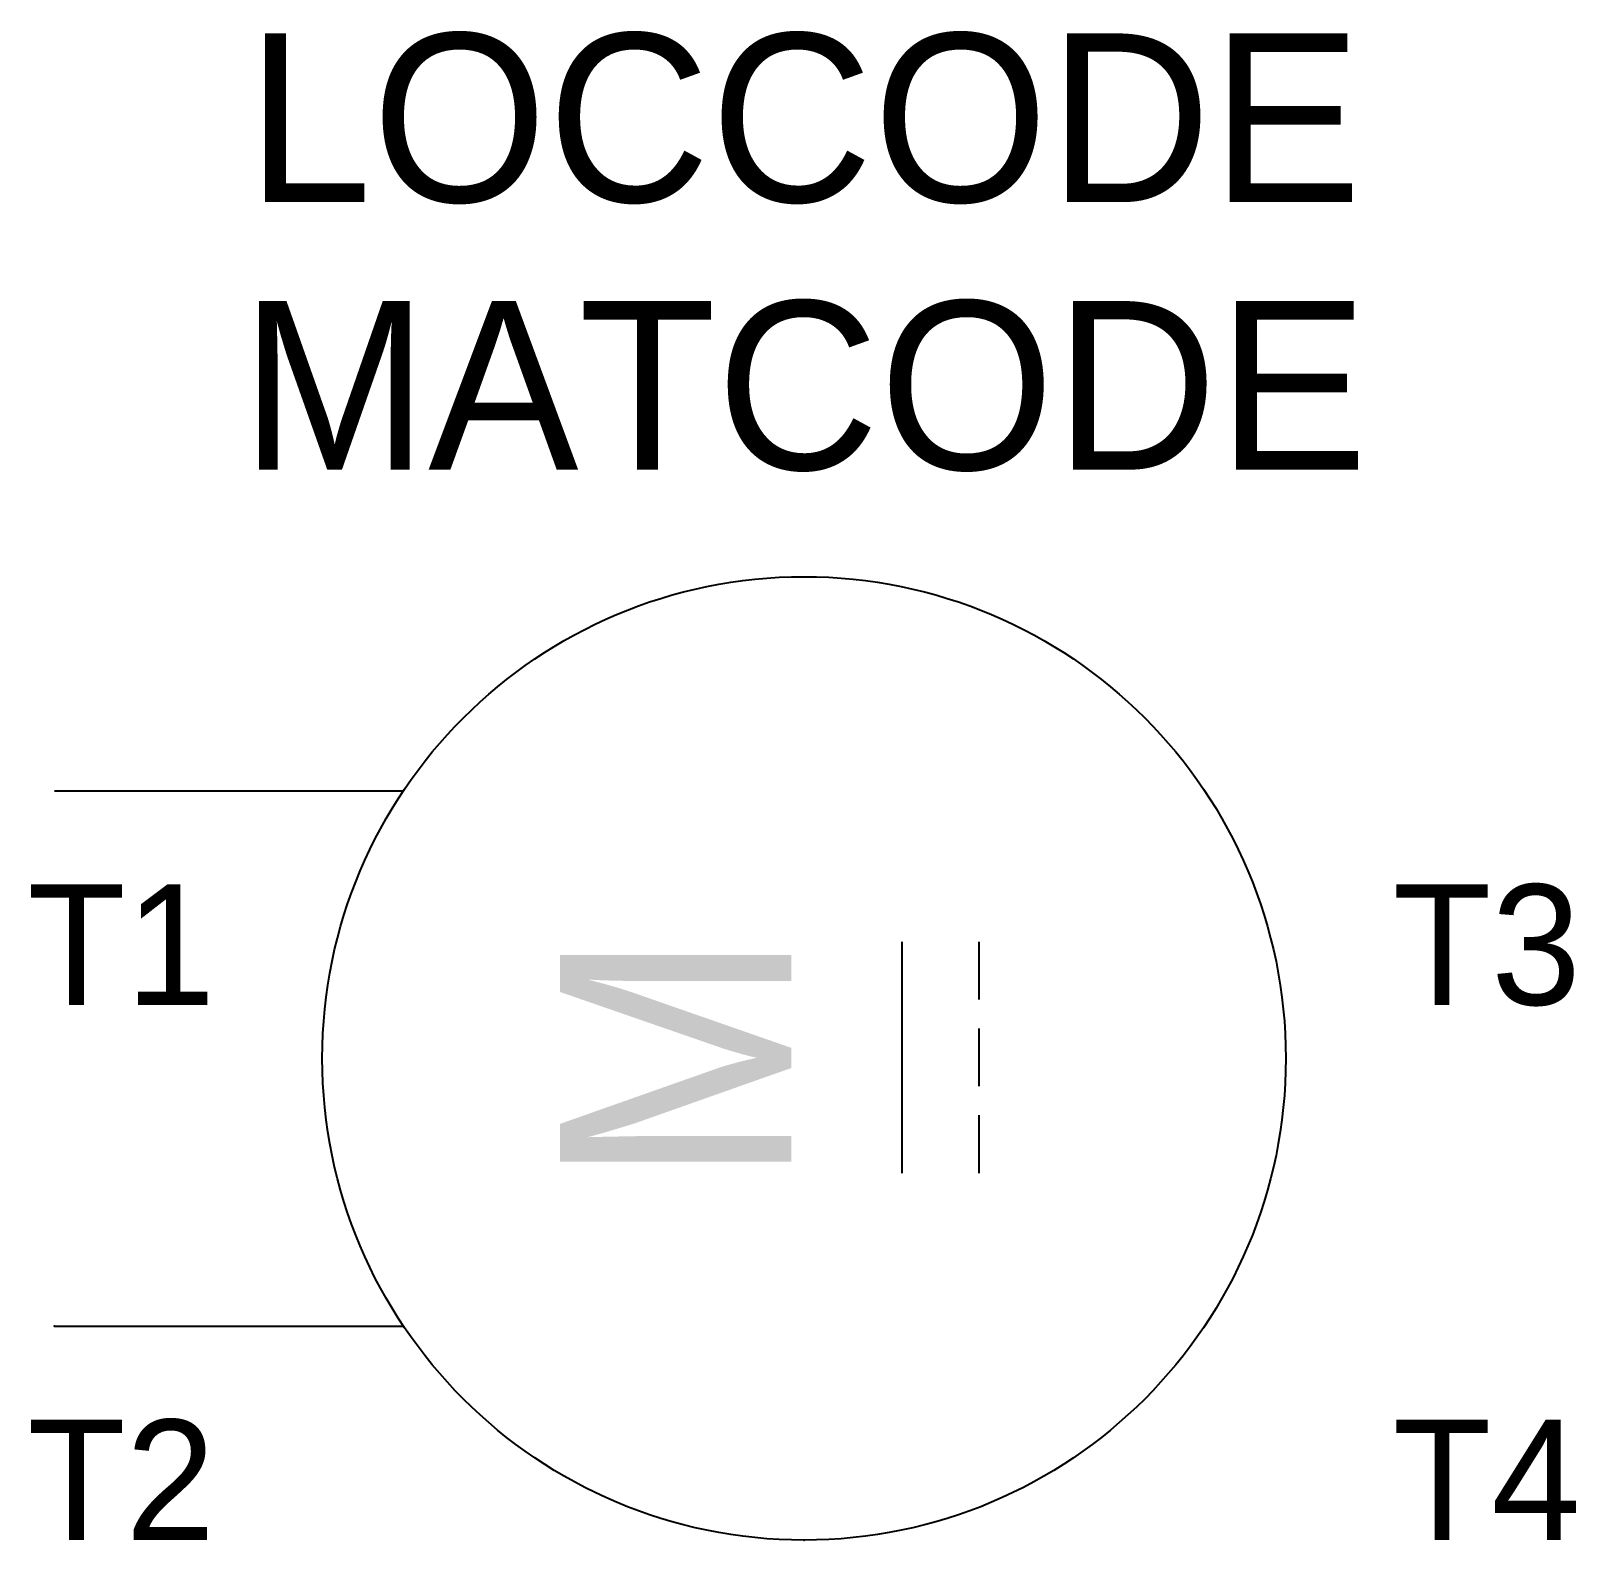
# Model space of a CAD drawing. Extents: x -0.4 to 28.4, y -4 to 24.2.
import ezdxf
from ezdxf.enums import TextEntityAlignment as Align

# ---------------------------------------------------------------- set-up
doc = ezdxf.new("R2010")
doc.units = 0
doc.layers.get('0').update_dxf_attribs({"linetype": 'CONTINUOUS'})
for name, color, linetype in [('A', 7, 'CONTINUOUS'), ('C', 6, 'CONTINUOUS'), ('T2', 1, 'CONTINUOUS')]:
    doc.layers.add(name, color=color, linetype=linetype)

msp = doc.modelspace()

# ---------------------------------------------------------------- linework, layer by layer
at = {"color": 0, "linetype": 'CONTINUOUS'}
for p, q in [((0, 10), (6.517, 10)), ((0, 0), (6.517, 0))]:
    msp.add_line(p, q, dxfattribs=at)
at = {"color": 0}
for p, q in [((15.834, 2.858), (15.834, 7.178)), ((17.274, 6.098), (17.274, 7.178)), ((17.274, 4.478), (17.274, 5.558)), ((17.274, 2.858), (17.274, 3.938))]:
    msp.add_line(p, q, dxfattribs=at)
at = {"color": 0, "linetype": 'CONTINUOUS'}
msp.add_circle((14, 5), 9, dxfattribs=at)
at = {"layer": 'A', "color": 0, "linetype": 'CONTINUOUS'}
msp.add_point((14, -4), dxfattribs=at)
at = {"layer": 'C', "color": 0, "linetype": 'CONTINUOUS'}
msp.add_point((0, 0), dxfattribs=at)
msp.add_point((0, 0), dxfattribs=at)

# ---------------------------------------------------------------- texts
at = {"color": 0}
msp.add_text('M', height=4.32, rotation=90, dxfattribs=at).set_placement((13.76, 5), align=Align.CENTER)
at = {"color": 0, "linetype": 'CONTINUOUS'}
for tag, p in [('LOCCODE', (14, 21)), ('MATCODE', (14, 16))]:
    msp.add_attdef(tag, text='', height=3.15, dxfattribs=at).set_placement(p, align=Align.CENTER)
at = {"layer": 'T2', "color": 0, "linetype": 'CONTINUOUS'}
for tag, p in [('T1', (3, 6)), ('T2', (3, -4))]:
    msp.add_attdef(tag, text='', height=2.25, dxfattribs=at).set_placement(p, align=Align.RIGHT)
for tag, p in [('T3', (25, 6)), ('T4', (25, -4))]:
    msp.add_attdef(tag, p, '', height=2.25, dxfattribs=at)

doc.saveas('drawing.dxf')
